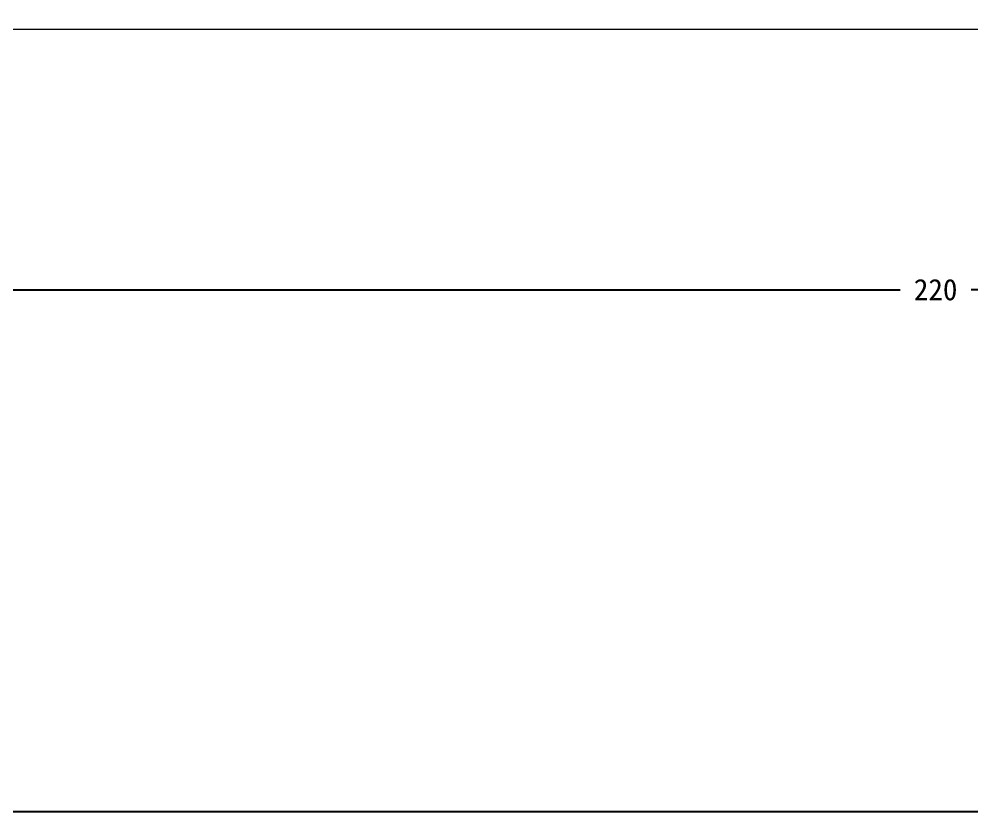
# Model space of a CAD drawing. Extents: x 695 to 1054, y 394 to 590.
# Drawn here: x 763.3 to 830.3, y 394.4 to 450.1 of the extents above; entities that cross this region are included whole.
import ezdxf

# ---------------------------------------------------------------- set-up
doc = ezdxf.new("R2010")
doc.units = 0
doc.header["$MEASUREMENT"] = 0
doc.layers.get('0').update_dxf_attribs({"linetype": 'CONTINUOUS'})
doc.layers.get('Defpoints').update_dxf_attribs({"linetype": 'CONTINUOUS'})
doc.layers.add('KEEPOUTLAYER', color=6, linetype='CONTINUOUS')
doc.styles.get("Standard").update_dxf_attribs({"font": ''})
doc.styles.get('Standard').set_extended_font_data('SimSun')
doc.dimstyles.get("Standard").update_dxf_attribs({"dimtxt": 0.18, "dimasz": 0.18, "dimexe": 0.18, "dimexo": 0.0625, "dimgap": 0.09, "dimtad": 0, "dimtih": 1, "dimtoh": 1, "dimdec": 4, "dimzin": 0, "dimdsep": 46, "dimtxsty": 'Standard', "dimcen": 0.09, "dimadec": 0, "dimazin": 0, "dimtfac": 1, "dimtdec": 4, "dimtofl": 0, "dimtmove": 0, "dimatfit": 0, "dimfxl": 1, "dimtolj": 1, "dimtzin": 0, "dimarcsym": 0})

# ---------------------------------------------------------------- blocks, each defined once
blk = doc.blocks.new('*D1292')
at = {"color": 0, "linetype": 'Continuous', "lineweight": -2}
for p, q in [((717.693, 449.39), (717.693, 430.923)), ((937.788, 449.39), (937.788, 430.923)), ((717.873, 431.103), (825.249, 431.103)), ((937.608, 431.103), (830.232, 431.103))]:
    blk.add_line(p, q, dxfattribs=at)
at = {"color": 0, "linetype": 'Continuous'}
for points in [[(717.873, 431.133), (717.873, 431.073), (717.693, 431.103)], [(937.608, 431.133), (937.608, 431.073), (937.788, 431.103)]]:
    blk.add_solid(points, dxfattribs=at)
at = {"layer": 'Defpoints', "color": 0, "linetype": 'Continuous'}
for p in [(717.693, 449.452), (937.788, 449.452), (937.788, 431.103)]:
    blk.add_point(p, dxfattribs=at)
at = {"color": 0, "linetype": 'Continuous', "insert": (827.74, 431.103), "char_height": 1.5, "attachment_point": 5}
blk.add_mtext('\\A1;220', dxfattribs=at)

msp = doc.modelspace()

# ---------------------------------------------------------------- linework, layer by layer
at = {"linetype": 'Continuous'}
msp.add_lwpolyline([(694.54233, 589.64868), (1053.59845, 589.60196), (1053.59845, 394.37757), (694.54233, 394.37757)], close=True, dxfattribs=at)
at = {"layer": 'KEEPOUTLAYER', "const_width": 0.1}
msp.add_lwpolyline([(937.7551, 449.41949), (717.8451, 449.41949)], dxfattribs=at)

# ---------------------------------------------------------------- dimensions: what is measured, and where the dimension line sits
at = {"color": 6, "linetype": 'Continuous'}
dim = msp.add_linear_dim(base=(937.78758, 431.10308), p1=(717.6932, 449.45227), p2=(937.78758, 449.45227), dimstyle='Standard', override={"dimtxt": 1.5, "dimgap": 1, "dimdec": 0, "dimatfit": 3}, dxfattribs=at)
dim.commit()
dim.dimension.update_dxf_attribs({"geometry": '*D1292', "text_midpoint": (827.74039, 431.10308)})

doc.saveas('drawing.dxf')
